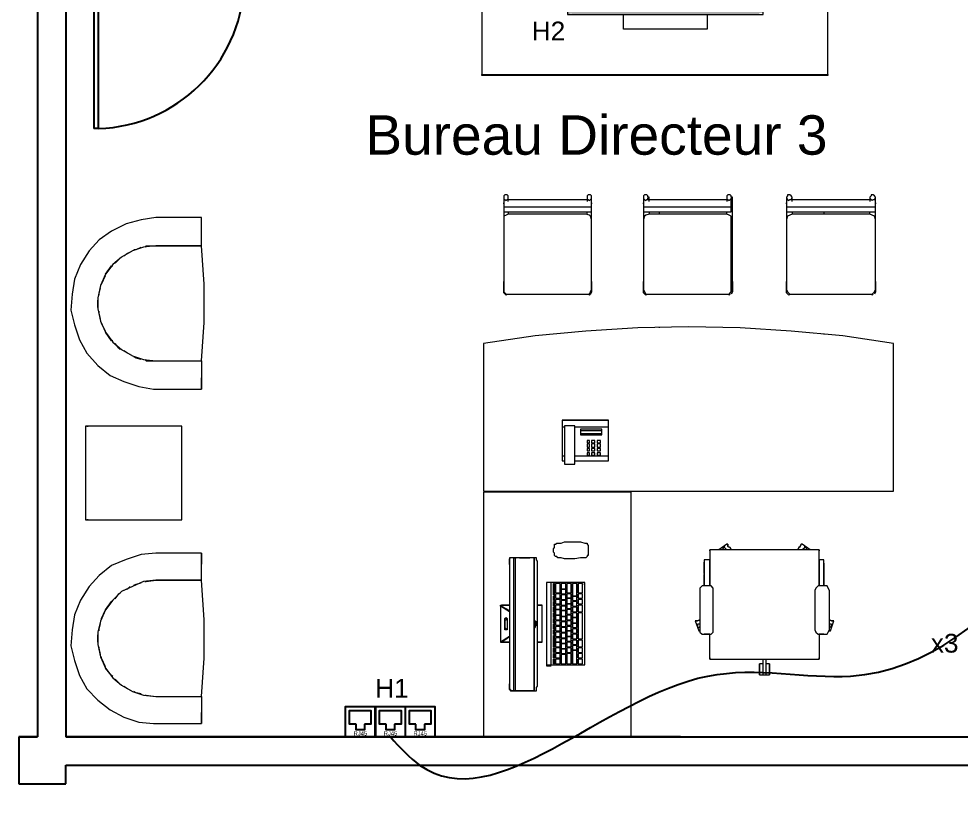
# Model space of a CAD drawing. Header units: metres. Extents: x 131 to 1703, y 190 to 2058.
# Drawn here: x 1474.81 to 1479.83, y 1983.07 to 1987.33 of the extents above; entities that cross this region are included whole.
import ezdxf

# ---------------------------------------------------------------- set-up
doc = ezdxf.new("R2010")
doc.units = ezdxf.units.M
for name, color, linetype in [('Cables RJ45', 7, 'Continuous'), ('Mobilier', 7, 'Continuous'), ('Murs', 7, 'Continuous'), ('Noms Locaux', 7, 'Continuous'), ('Portes', 7, 'Continuous'), ('Prise RJ45', 7, 'Continuous')]:
    doc.layers.add(name, color=color, linetype=linetype)
doc.styles.get("Standard").update_dxf_attribs({"font": 'arial.ttf'})

# ---------------------------------------------------------------- blocks, each defined once
blk = doc.blocks.new('Television 1')
at = {"layer": 'Mobilier', "lineweight": 9}
for points in [[(4.5444, 9.0129), (4.5427, 9.0129), (4.5427, 9.5995), (4.5444, 9.5995), (4.5444, 9.0129), (4.6944, 9.0129), (4.6944, 9.5995), (4.5444, 9.5995)], [(4.651, 9.4545), (4.646, 9.4545)], [(4.646, 9.4495), (4.646, 9.4512), (4.646, 9.4529), (4.646, 9.4545), (4.646, 9.4529), (4.646, 9.4512), (4.646, 9.4495), (4.646, 9.1279), (4.646, 9.1262), (4.646, 9.1245), (4.646, 9.1229), (4.651, 9.1229), (4.651, 9.1245), (4.651, 9.1262), (4.651, 9.1279), (4.651, 9.1262), (4.651, 9.1245)], [(4.646, 9.1295), (4.646, 9.4479)], [(4.646, 9.4479), (4.646, 9.4479)], [(4.651, 9.4495), (4.651, 9.4512), (4.651, 9.4529), (4.651, 9.4545), (4.651, 9.4529), (4.651, 9.4512), (4.651, 9.4495), (4.651, 9.1279)], [(4.6844, 9.4145), (4.6827, 9.4229), (4.6794, 9.4312), (4.6744, 9.4379), (4.6677, 9.4429), (4.6594, 9.4462), (4.651, 9.4479)], [(4.646, 9.1479), (4.646, 9.4295)], [(4.646, 9.2179), (4.621, 9.2179), (4.621, 9.3595), (4.646, 9.3595)], [(4.6844, 9.1629), (4.6827, 9.1529), (4.6794, 9.1462), (4.6744, 9.1395), (4.6677, 9.1329), (4.6594, 9.1295), (4.651, 9.1295)], [(4.646, 9.1295), (4.646, 9.1295)], [(4.646, 9.1279), (4.646, 9.1262), (4.646, 9.1245)]]:
    blk.add_lwpolyline(points, dxfattribs=at)
for points in [[(4.651, 9.4479), (4.651, 9.1295)], [(4.6844, 9.4145), (4.6844, 9.1629)]]:
    blk.add_lwpolyline(points, close=True, dxfattribs=at)
blk = doc.blocks.new('Table - 1')
at = {"layer": 'Mobilier', "lineweight": 9}
for points in [[(3.3694, 9.6795), (3.7311, 9.6795), (3.7311, 9.8979), (3.3694, 9.8979)], [(3.9511, 9.2912), (3.9627, 9.3662), (3.9694, 9.4429), (3.9744, 9.5179), (3.9761, 9.5945), (3.9744, 9.6695), (3.9694, 9.7462), (3.9627, 9.8212), (3.9511, 9.8979), (3.7327, 9.8979), (3.7327, 9.2912)], [(3.5094, 9.8662), (3.5094, 9.8595)], [(3.5461, 9.8645), (3.5444, 9.8629), (3.5427, 9.8629), (3.5411, 9.8629), (3.5394, 9.8629), (3.5377, 9.8629), (3.5361, 9.8629), (3.5327, 9.8629), (3.5311, 9.8629), (3.5294, 9.8629), (3.5277, 9.8629), (3.5277, 9.8645), (3.5277, 9.8662), (3.5294, 9.8662), (3.5311, 9.8662), (3.5327, 9.8662), (3.5361, 9.8662), (3.5377, 9.8662), (3.5394, 9.8662), (3.5411, 9.8662), (3.5427, 9.8662), (3.5444, 9.8662)], [(4.0244, 9.8612), (4.0244, 9.7462), (4.0244, 9.7412), (4.0277, 9.7395), (4.0311, 9.7379), (4.1344, 9.7379), (4.1394, 9.7395), (4.141, 9.7412), (4.1427, 9.7462), (4.1427, 9.8612), (4.141, 9.8645), (4.1394, 9.8679), (4.1344, 9.8679), (4.0311, 9.8679), (4.0277, 9.8679), (4.0244, 9.8645)], [(4.1527, 9.7462), (4.1527, 9.8612), (4.1527, 9.8645), (4.1527, 9.8679), (4.146, 9.8679), (4.146, 9.8645), (4.146, 9.8612), (4.146, 9.7462), (4.146, 9.7412), (4.146, 9.7395), (4.146, 9.7379), (4.1527, 9.7379), (4.1527, 9.7395), (4.1527, 9.7412)], [(4.1594, 9.8679), (4.1577, 9.8679)], [(4.171, 9.8645), (4.171, 9.8662), (4.1694, 9.8679), (4.1677, 9.8679), (4.166, 9.8679), (4.1644, 9.8679), (4.1644, 9.8662), (4.1627, 9.8645), (4.1644, 9.8629), (4.1644, 9.8612), (4.166, 9.8612), (4.1677, 9.8612), (4.1694, 9.8612), (4.171, 9.8629)], [(3.4377, 9.8495), (3.4377, 9.8229), (3.6344, 9.8229), (3.6344, 9.8495), (3.6344, 9.8512), (3.6327, 9.8512), (3.6311, 9.8512), (3.6294, 9.8512), (3.4444, 9.8512), (3.4427, 9.8512), (3.4411, 9.8512), (3.4394, 9.8512), (3.4377, 9.8512)], [(3.4377, 9.8195), (3.4394, 9.8195), (3.4411, 9.8195), (3.4427, 9.8195), (3.4444, 9.8179), (3.6294, 9.8179), (3.6311, 9.8195), (3.6327, 9.8195), (3.6344, 9.8195), (3.6344, 9.8229), (3.4377, 9.8229)], [(3.5327, 9.8212), (3.5344, 9.8212), (3.5361, 9.8212), (3.5377, 9.8212), (3.5394, 9.8212), (3.5411, 9.8212), (3.5394, 9.8212), (3.5394, 9.8195), (3.5377, 9.8195), (3.5377, 9.8212), (3.5361, 9.8212), (3.5344, 9.8195), (3.5327, 9.8212), (3.5311, 9.8212)], [(3.5344, 9.8195), (3.5361, 9.8212), (3.5377, 9.8212), (3.5377, 9.8195), (3.5394, 9.8195), (3.5394, 9.8212), (3.5411, 9.8212), (3.5394, 9.8212), (3.5377, 9.8212), (3.5361, 9.8212), (3.5344, 9.8212), (3.5327, 9.8212), (3.5311, 9.8212), (3.5327, 9.8212)], [(3.5344, 9.8212), (3.5327, 9.8212), (3.5344, 9.8212), (3.5361, 9.8212), (3.5377, 9.8212), (3.5394, 9.8212), (3.5377, 9.8212), (3.5361, 9.8212)], [(3.5361, 9.8212), (3.5361, 9.8229), (3.5377, 9.8229), (3.5394, 9.8229), (3.5377, 9.8229)], [(3.5394, 9.8229), (3.5377, 9.8229), (3.5361, 9.8229), (3.5361, 9.8212), (3.5377, 9.8229)], [(3.5977, 9.7479), (3.5977, 9.8012), (3.5977, 9.8029), (3.5977, 9.8045), (3.4761, 9.8045), (3.4761, 9.8029), (3.4761, 9.8012), (3.4761, 9.7479)], [(3.4777, 9.7929), (3.4844, 9.7929), (3.4844, 9.7945), (3.4777, 9.7945)], [(3.4777, 9.7845), (3.4844, 9.7845), (3.4844, 9.7912), (3.4777, 9.7912)], [(3.4861, 9.7929), (3.4927, 9.7929), (3.4927, 9.7945), (3.4861, 9.7945)], [(3.4861, 9.7845), (3.4927, 9.7845), (3.4927, 9.7912), (3.4861, 9.7912)], [(3.4944, 9.7929), (3.5011, 9.7929), (3.5011, 9.7945), (3.4944, 9.7945)], [(3.4944, 9.7845), (3.5011, 9.7845), (3.5011, 9.7912), (3.4944, 9.7912)], [(3.5027, 9.7929), (3.5044, 9.7929), (3.5094, 9.7929), (3.5111, 9.7929), (3.5111, 9.7945), (3.5094, 9.7945), (3.5044, 9.7945), (3.5027, 9.7945)], [(3.5027, 9.7845), (3.5077, 9.7845), (3.5094, 9.7845), (3.5094, 9.7912), (3.5077, 9.7912), (3.5027, 9.7912)], [(3.5094, 9.7845), (3.5111, 9.7845), (3.5161, 9.7845), (3.5161, 9.7912), (3.5111, 9.7912), (3.5094, 9.7912)], [(3.5111, 9.7929), (3.5127, 9.7929), (3.5177, 9.7929), (3.5194, 9.7929), (3.5194, 9.7945), (3.5177, 9.7945), (3.5127, 9.7945), (3.5111, 9.7945)], [(3.5177, 9.7845), (3.5244, 9.7845), (3.5244, 9.7912), (3.5177, 9.7912)], [(3.5211, 9.7929), (3.5277, 9.7929), (3.5277, 9.7945), (3.5211, 9.7945)], [(3.5261, 9.7845), (3.5327, 9.7845), (3.5327, 9.7912), (3.5261, 9.7912)], [(3.5294, 9.7929), (3.5361, 9.7929), (3.5361, 9.7945), (3.5294, 9.7945)], [(3.5344, 9.7845), (3.5411, 9.7845), (3.5411, 9.7912), (3.5344, 9.7912)], [(3.5377, 9.7929), (3.5444, 9.7929), (3.5444, 9.7945), (3.5377, 9.7945)], [(3.5427, 9.7845), (3.5494, 9.7845), (3.5494, 9.7912), (3.5427, 9.7912)], [(3.5461, 9.7929), (3.5527, 9.7929), (3.5527, 9.7945), (3.5461, 9.7945)], [(3.5494, 9.7845), (3.5511, 9.7845), (3.5561, 9.7845), (3.5577, 9.7845), (3.5577, 9.7912), (3.5561, 9.7912), (3.5511, 9.7912), (3.5494, 9.7912)], [(3.5544, 9.7929), (3.5611, 9.7929), (3.5611, 9.7945), (3.5544, 9.7945)], [(3.5577, 9.7845), (3.5644, 9.7845), (3.5644, 9.7912), (3.5577, 9.7912)], [(3.5627, 9.7929), (3.5694, 9.7929), (3.5694, 9.7945), (3.5627, 9.7945)], [(3.5661, 9.7845), (3.5727, 9.7845), (3.5727, 9.7912), (3.5661, 9.7912)], [(3.5711, 9.7929), (3.5777, 9.7929), (3.5777, 9.7945), (3.5711, 9.7945)], [(3.5744, 9.7845), (3.5811, 9.7845), (3.5811, 9.7912), (3.5744, 9.7912)], [(3.5794, 9.7929), (3.5811, 9.7929), (3.5861, 9.7929), (3.5877, 9.7929), (3.5877, 9.7945), (3.5861, 9.7945), (3.5811, 9.7945), (3.5794, 9.7945)], [(3.5827, 9.7845), (3.5944, 9.7845), (3.5961, 9.7845), (3.5961, 9.7912), (3.5944, 9.7912), (3.5827, 9.7912)], [(3.5877, 9.7929), (3.5894, 9.7929), (3.5944, 9.7929), (3.5961, 9.7929), (3.5961, 9.7945), (3.5944, 9.7945), (3.5894, 9.7945), (3.5877, 9.7945)], [(3.6394, 9.7929), (3.6411, 9.7929), (3.6427, 9.7945), (3.6444, 9.7945), (3.6461, 9.7945), (3.6477, 9.7945), (3.6494, 9.7929), (3.6511, 9.7929), (3.6527, 9.7929), (3.6544, 9.7929), (3.6544, 9.7912), (3.6561, 9.7895), (3.6561, 9.7879), (3.6561, 9.7829), (3.6577, 9.7779), (3.6577, 9.7712), (3.6577, 9.7629), (3.6577, 9.7545), (3.6561, 9.7479), (3.6561, 9.7462), (3.6561, 9.7445), (3.6544, 9.7445), (3.6527, 9.7429), (3.6494, 9.7429), (3.6461, 9.7429), (3.6411, 9.7429), (3.6377, 9.7429), (3.6377, 9.7445), (3.6361, 9.7445), (3.6344, 9.7462), (3.6344, 9.7479), (3.6344, 9.7545), (3.6327, 9.7629), (3.6327, 9.7712), (3.6327, 9.7779), (3.6344, 9.7829), (3.6344, 9.7879), (3.6361, 9.7895), (3.6361, 9.7912), (3.6377, 9.7929)], [(3.4911, 9.7762), (3.4911, 9.7829), (3.4777, 9.7829), (3.4777, 9.7762)], [(3.4927, 9.7679), (3.4927, 9.7745), (3.4777, 9.7745), (3.4777, 9.7679)], [(3.4994, 9.7762), (3.4994, 9.7829), (3.4927, 9.7829), (3.4927, 9.7762)], [(3.5011, 9.7679), (3.5011, 9.7745), (3.4944, 9.7745), (3.4944, 9.7679)], [(3.5077, 9.7762), (3.5077, 9.7829), (3.5061, 9.7829), (3.5011, 9.7829), (3.4994, 9.7829), (3.4994, 9.7762), (3.5011, 9.7762), (3.5061, 9.7762)], [(3.5094, 9.7679), (3.5094, 9.7745), (3.5027, 9.7745), (3.5027, 9.7679)], [(3.5144, 9.7762), (3.5144, 9.7829), (3.5094, 9.7829), (3.5077, 9.7829), (3.5077, 9.7762)], [(3.5177, 9.7679), (3.5177, 9.7745), (3.5111, 9.7745), (3.5111, 9.7679)], [(3.5227, 9.7762), (3.5227, 9.7829), (3.5161, 9.7829), (3.5161, 9.7762)], [(3.5261, 9.7679), (3.5261, 9.7745), (3.5244, 9.7745), (3.5194, 9.7745), (3.5177, 9.7745), (3.5177, 9.7679), (3.5194, 9.7679), (3.5244, 9.7679)], [(3.5311, 9.7762), (3.5311, 9.7829), (3.5244, 9.7829), (3.5244, 9.7762)], [(3.5327, 9.7679), (3.5327, 9.7745), (3.5277, 9.7745), (3.5261, 9.7745), (3.5261, 9.7679)], [(3.5394, 9.7762), (3.5394, 9.7829), (3.5327, 9.7829), (3.5327, 9.7762)], [(3.5411, 9.7679), (3.5411, 9.7745), (3.5344, 9.7745), (3.5344, 9.7679)], [(3.5477, 9.7762), (3.5477, 9.7829), (3.5411, 9.7829), (3.5411, 9.7762)], [(3.5494, 9.7679), (3.5494, 9.7745), (3.5427, 9.7745), (3.5427, 9.7679)], [(3.5561, 9.7762), (3.5561, 9.7829), (3.5544, 9.7829), (3.5494, 9.7829), (3.5477, 9.7829), (3.5477, 9.7762), (3.5494, 9.7762), (3.5544, 9.7762)], [(3.5577, 9.7679), (3.5577, 9.7745), (3.5511, 9.7745), (3.5511, 9.7679)], [(3.5627, 9.7762), (3.5627, 9.7829), (3.5561, 9.7829), (3.5561, 9.7762)], [(3.5661, 9.7679), (3.5661, 9.7745), (3.5594, 9.7745), (3.5594, 9.7679)], [(3.5711, 9.7762), (3.5711, 9.7829), (3.5644, 9.7829), (3.5644, 9.7762)], [(3.5744, 9.7679), (3.5744, 9.7745), (3.5727, 9.7745), (3.5677, 9.7745), (3.5661, 9.7745), (3.5661, 9.7679), (3.5677, 9.7679), (3.5727, 9.7679)], [(3.5794, 9.7762), (3.5794, 9.7829), (3.5727, 9.7829), (3.5727, 9.7762)], [(3.5811, 9.7679), (3.5811, 9.7745), (3.5744, 9.7745), (3.5744, 9.7679)], [(3.5877, 9.7762), (3.5877, 9.7829), (3.5811, 9.7829), (3.5811, 9.7762)], [(3.5961, 9.7762), (3.5961, 9.7829), (3.5944, 9.7829), (3.5894, 9.7829), (3.5877, 9.7829), (3.5877, 9.7762), (3.5894, 9.7762), (3.5944, 9.7762)], [(3.7777, 9.7629), (3.7777, 9.7129), (3.8377, 9.7129), (3.8377, 9.7812), (3.7777, 9.7812), (3.7777, 9.7779), (3.7727, 9.7779), (3.7727, 9.7629)], [(3.4777, 9.7512), (3.4844, 9.7512), (3.4844, 9.7579), (3.4777, 9.7579)], [(3.4861, 9.7512), (3.4927, 9.7512), (3.4927, 9.7579), (3.4861, 9.7579)], [(3.4944, 9.7512), (3.5011, 9.7512), (3.5011, 9.7579), (3.4944, 9.7579)], [(3.5044, 9.7595), (3.5044, 9.7662), (3.4994, 9.7662), (3.4977, 9.7662), (3.4977, 9.7595)], [(3.5027, 9.7512), (3.5127, 9.7512), (3.5127, 9.7579), (3.5027, 9.7579)], [(3.5127, 9.7595), (3.5127, 9.7662), (3.5061, 9.7662), (3.5061, 9.7595)], [(3.5211, 9.7595), (3.5211, 9.7662), (3.5144, 9.7662), (3.5144, 9.7595)], [(3.5144, 9.7512), (3.5527, 9.7512), (3.5527, 9.7579), (3.5144, 9.7579)], [(3.5294, 9.7595), (3.5294, 9.7662), (3.5227, 9.7662), (3.5227, 9.7595)], [(3.5377, 9.7595), (3.5377, 9.7662), (3.5311, 9.7662), (3.5311, 9.7595)], [(3.5461, 9.7595), (3.5461, 9.7662), (3.5444, 9.7662), (3.5394, 9.7662), (3.5377, 9.7662), (3.5377, 9.7595), (3.5394, 9.7595), (3.5444, 9.7595)], [(3.5527, 9.7595), (3.5527, 9.7662), (3.5461, 9.7662), (3.5461, 9.7595)], [(3.5611, 9.7595), (3.5611, 9.7662), (3.5544, 9.7662), (3.5544, 9.7595)], [(3.5544, 9.7512), (3.5644, 9.7512), (3.5644, 9.7579), (3.5544, 9.7579)], [(3.5694, 9.7595), (3.5694, 9.7662), (3.5627, 9.7662), (3.5627, 9.7595)], [(3.5661, 9.7512), (3.5727, 9.7512), (3.5727, 9.7579), (3.5661, 9.7579)], [(3.5777, 9.7595), (3.5777, 9.7662), (3.5711, 9.7662), (3.5711, 9.7595)], [(3.5744, 9.7512), (3.5811, 9.7512), (3.5811, 9.7579), (3.5744, 9.7579)], [(3.5827, 9.7512), (3.5944, 9.7512), (3.5961, 9.7512), (3.5961, 9.7579), (3.5944, 9.7579), (3.5827, 9.7579)], [(3.7894, 9.7412), (3.7894, 9.7445), (3.7861, 9.7445), (3.7861, 9.7412)], [(3.7961, 9.7412), (3.7961, 9.7445), (3.7927, 9.7445), (3.7927, 9.7412)], [(3.8027, 9.7412), (3.8027, 9.7445), (3.7977, 9.7445), (3.7977, 9.7412)], [(3.8077, 9.7412), (3.8077, 9.7445), (3.8044, 9.7445), (3.8044, 9.7412)], [(3.8161, 9.7545), (3.8161, 9.7229), (3.8244, 9.7229), (3.8244, 9.7545)], [(4.171, 9.7412), (4.171, 9.7429), (4.1694, 9.7445), (4.1677, 9.7445), (4.166, 9.7445), (4.1644, 9.7445), (4.1644, 9.7429), (4.1627, 9.7412), (4.1644, 9.7395), (4.1644, 9.7379), (4.166, 9.7379), (4.1677, 9.7379), (4.1694, 9.7379), (4.171, 9.7395)], [(3.7894, 9.7329), (3.7894, 9.7379), (3.7861, 9.7379), (3.7861, 9.7329)], [(3.7894, 9.7245), (3.7894, 9.7295), (3.7861, 9.7295), (3.7861, 9.7245)], [(3.7961, 9.7329), (3.7961, 9.7379), (3.7927, 9.7379), (3.7927, 9.7329)], [(3.7961, 9.7245), (3.7961, 9.7295), (3.7927, 9.7295), (3.7927, 9.7245)], [(3.8027, 9.7329), (3.8027, 9.7379), (3.7977, 9.7379), (3.7977, 9.7329)], [(3.8027, 9.7245), (3.8027, 9.7295), (3.7977, 9.7295), (3.7977, 9.7245)], [(3.8077, 9.7329), (3.8077, 9.7379), (3.8044, 9.7379), (3.8044, 9.7329)], [(3.8077, 9.7245), (3.8077, 9.7295), (3.8044, 9.7295), (3.8044, 9.7245)], [(4.0244, 9.6529), (4.0244, 9.5379), (4.0244, 9.5345), (4.0277, 9.5312), (4.0311, 9.5312), (4.1344, 9.5312), (4.1394, 9.5312), (4.141, 9.5345), (4.1427, 9.5379), (4.1427, 9.6529), (4.141, 9.6579), (4.1394, 9.6595), (4.1344, 9.6612), (4.0311, 9.6612), (4.0277, 9.6595), (4.0244, 9.6579)], [(4.1527, 9.5379), (4.1527, 9.6529), (4.1527, 9.6579), (4.1527, 9.6595), (4.1527, 9.6612), (4.146, 9.6612), (4.146, 9.6595), (4.146, 9.6579), (4.146, 9.6529), (4.146, 9.5379), (4.146, 9.5345), (4.146, 9.5312), (4.1527, 9.5312), (4.1527, 9.5345)], [(4.1594, 9.6612), (4.1577, 9.6612)], [(4.171, 9.6579), (4.171, 9.6595), (4.1694, 9.6612), (4.1677, 9.6612), (4.166, 9.6612), (4.1644, 9.6612), (4.1644, 9.6595), (4.1627, 9.6579), (4.1644, 9.6562), (4.1644, 9.6545), (4.166, 9.6545), (4.1677, 9.6529), (4.1677, 9.6545), (4.1694, 9.6545), (4.171, 9.6562)], [(3.5927, 9.5712), (3.5927, 9.5745), (3.5894, 9.5779), (3.5861, 9.5779), (3.5277, 9.5779), (3.5244, 9.5779), (3.5211, 9.5745), (3.5211, 9.5712), (3.5211, 9.5645), (3.5211, 9.5612), (3.5244, 9.5579), (3.5277, 9.5579), (3.5861, 9.5579), (3.5894, 9.5579), (3.5927, 9.5612), (3.5927, 9.5645)], [(3.6277, 9.5712), (3.6244, 9.5712), (3.6211, 9.5712), (3.6161, 9.5712), (3.6111, 9.5712), (3.6161, 9.5712), (3.6211, 9.5712), (3.6227, 9.5712)], [(4.171, 9.5345), (4.171, 9.5362), (4.1694, 9.5379), (4.1677, 9.5379), (4.166, 9.5379), (4.1644, 9.5379), (4.1644, 9.5362), (4.1627, 9.5345), (4.1644, 9.5329), (4.1644, 9.5312), (4.166, 9.5312), (4.1677, 9.5295), (4.1677, 9.5312), (4.1694, 9.5312), (4.171, 9.5329)], [(3.4777, 9.4895), (3.4761, 9.4895), (3.4744, 9.4895), (3.4711, 9.4895), (3.4677, 9.4895), (3.4644, 9.4895), (3.4611, 9.4895), (3.4644, 9.4895), (3.4677, 9.4895), (3.4711, 9.4895), (3.4744, 9.4895), (3.4761, 9.4895)], [(3.4777, 9.4745), (3.4761, 9.4745), (3.4744, 9.4745), (3.4711, 9.4745), (3.4677, 9.4745), (3.4644, 9.4745), (3.4611, 9.4745), (3.4644, 9.4745), (3.4677, 9.4745), (3.4711, 9.4745), (3.4744, 9.4745), (3.4761, 9.4745)], [(4.0244, 9.4412), (4.0244, 9.3262), (4.0244, 9.3229), (4.0277, 9.3195), (4.0311, 9.3179), (4.1344, 9.3179), (4.1394, 9.3195), (4.141, 9.3229), (4.1427, 9.3262), (4.1427, 9.4412), (4.141, 9.4445), (4.1394, 9.4479), (4.1344, 9.4495), (4.0311, 9.4495), (4.0277, 9.4479), (4.0244, 9.4445)], [(4.1527, 9.3262), (4.1527, 9.4412), (4.1527, 9.4445), (4.1527, 9.4479), (4.1527, 9.4495), (4.146, 9.4495), (4.146, 9.4479), (4.146, 9.4445), (4.146, 9.4412), (4.146, 9.3262), (4.146, 9.3229), (4.146, 9.3195), (4.146, 9.3179), (4.1527, 9.3179), (4.1527, 9.3195), (4.1527, 9.3229)], [(4.1594, 9.4495), (4.1577, 9.4495)], [(4.171, 9.4462), (4.171, 9.4479), (4.1694, 9.4479), (4.1677, 9.4495), (4.166, 9.4495), (4.1644, 9.4479), (4.1627, 9.4462), (4.1644, 9.4445), (4.1644, 9.4429), (4.166, 9.4412), (4.1677, 9.4412), (4.1694, 9.4429), (4.171, 9.4445)], [(3.5927, 9.3995), (3.5927, 9.4029), (3.5894, 9.4062), (3.5861, 9.4079), (3.5277, 9.4079), (3.5244, 9.4062), (3.5211, 9.4029), (3.5211, 9.3995), (3.5211, 9.3945), (3.5211, 9.3895), (3.5244, 9.3879), (3.5277, 9.3862), (3.5861, 9.3862), (3.5894, 9.3879), (3.5927, 9.3895), (3.5927, 9.3945)], [(4.171, 9.3229), (4.171, 9.3245), (4.1694, 9.3245), (4.1677, 9.3262), (4.166, 9.3262), (4.1644, 9.3245), (4.1627, 9.3229), (4.1644, 9.3212), (4.1644, 9.3195), (4.166, 9.3179), (4.1677, 9.3179), (4.1694, 9.3195), (4.171, 9.3212)]]:
    blk.add_lwpolyline(points, close=True, dxfattribs=at)
for points in [[(3.5627, 9.8712), (3.5627, 9.8729), (3.5094, 9.8729), (3.5094, 9.8712), (3.5177, 9.8595), (3.5094, 9.8729), (3.5094, 9.8712), (3.5094, 9.8695), (3.5094, 9.8679), (3.5094, 9.8662), (3.5094, 9.8679), (3.5094, 9.8695), (3.5094, 9.8712)], [(3.5544, 9.8595), (3.5627, 9.8729), (3.5644, 9.8729), (3.5644, 9.8712), (3.5644, 9.8695), (3.5644, 9.8679), (3.5644, 9.8662), (3.5644, 9.8595), (3.5644, 9.8662), (3.5644, 9.8679), (3.5644, 9.8695), (3.5644, 9.8712), (3.5627, 9.8712), (3.5561, 9.8595)], [(3.4377, 9.8279), (3.4377, 9.8579), (3.4394, 9.8579), (3.4394, 9.8595), (3.4411, 9.8595), (3.4427, 9.8595), (3.4444, 9.8595), (3.4427, 9.8595), (3.4411, 9.8595), (3.4394, 9.8595), (3.4394, 9.8579), (3.4377, 9.8579), (3.4377, 9.8512), (3.4377, 9.8529), (3.4394, 9.8529), (3.4411, 9.8529), (3.4427, 9.8529), (3.4444, 9.8529), (3.6294, 9.8529), (3.6311, 9.8529), (3.6327, 9.8529), (3.6344, 9.8529), (3.6344, 9.8512), (3.6344, 9.8495)], [(3.6344, 9.8279), (3.6344, 9.8579), (3.6327, 9.8595), (3.6311, 9.8595), (3.6294, 9.8595), (3.4444, 9.8595), (3.4427, 9.8595), (3.4411, 9.8595), (3.4394, 9.8595), (3.4377, 9.8579)], [(3.4394, 9.8595), (3.4461, 9.8595), (3.4477, 9.8595)], [(3.6344, 9.8229), (3.6344, 9.8245), (3.6344, 9.8512), (3.6344, 9.8579), (3.6327, 9.8595), (3.6311, 9.8595), (3.6294, 9.8595), (3.4444, 9.8595)], [(3.6261, 9.8595), (3.4461, 9.8595)], [(3.5461, 9.8645), (3.5444, 9.8645), (3.5427, 9.8645), (3.5411, 9.8662), (3.5394, 9.8662), (3.5377, 9.8662), (3.5361, 9.8662), (3.5327, 9.8662), (3.5311, 9.8662), (3.5294, 9.8645), (3.5277, 9.8645)], [(3.6244, 9.8595), (3.6261, 9.8595), (3.6327, 9.8595)], [(3.6344, 9.8579), (3.6344, 9.8595), (3.6327, 9.8595), (3.6311, 9.8595), (3.6294, 9.8595)], [(4.0244, 9.8629), (4.0227, 9.8645), (4.0261, 9.8679), (4.0277, 9.8679), (4.0294, 9.8679), (4.0344, 9.8679), (4.0411, 9.8679), (4.0427, 9.8679), (4.0361, 9.8679), (4.0294, 9.8679), (4.0277, 9.8679)], [(4.1677, 9.8679), (4.1577, 9.8679), (4.156, 9.8679), (4.1494, 9.8679), (4.1427, 9.8679), (4.0427, 9.8679)], [(4.0427, 9.8679), (4.0427, 9.8679)], [(4.146, 9.8612), (4.1444, 9.8612), (4.1427, 9.8612)], [(4.1644, 9.8679), (4.1527, 9.8679)], [(4.161, 9.8612), (4.1677, 9.8612)], [(4.1644, 9.8679), (4.1644, 9.8679)], [(4.1644, 9.8629), (4.1644, 9.8612), (4.1644, 9.7462), (4.1644, 9.7429)], [(3.4377, 9.8512), (3.4377, 9.8529), (3.4394, 9.8529), (3.4411, 9.8529), (3.4427, 9.8529), (3.4444, 9.8529), (3.6294, 9.8529), (3.6311, 9.8529), (3.6327, 9.8529), (3.6344, 9.8529), (3.6344, 9.8512)], [(3.4377, 9.8229), (3.4377, 9.8245), (3.4377, 9.8512), (3.4377, 9.8495)], [(3.6344, 9.8445), (3.6344, 9.8312), (3.6344, 9.8295)], [(3.5094, 9.8112), (3.5094, 9.8179), (3.5094, 9.8112), (3.5644, 9.8112), (3.5644, 9.8179), (3.5644, 9.8112)], [(3.5311, 9.8229), (3.5311, 9.8212)], [(3.5361, 9.8212), (3.5361, 9.8212)], [(3.5361, 9.8212), (3.5361, 9.8212)], [(3.5411, 9.8212), (3.5411, 9.8229)], [(3.4761, 9.7979), (3.5977, 9.7979), (3.5977, 9.7995), (3.5977, 9.8012), (3.5977, 9.8029), (3.5977, 9.8045), (3.4744, 9.8045), (3.4744, 9.8029), (3.4744, 9.8012), (3.4744, 9.7995), (3.4744, 9.7979)], [(3.5094, 9.8112), (3.5094, 9.8112)], [(3.5644, 9.8112), (3.5644, 9.8112)], [(3.4777, 9.7945), (3.4844, 9.7945)], [(3.4777, 9.7929), (3.4777, 9.7929)], [(3.4777, 9.7912), (3.4844, 9.7912)], [(3.4844, 9.7945), (3.4844, 9.7945)], [(3.4844, 9.7929), (3.4844, 9.7929)], [(3.4844, 9.7912), (3.4844, 9.7912)], [(3.4861, 9.7945), (3.4927, 9.7945)], [(3.4861, 9.7929), (3.4861, 9.7929)], [(3.4861, 9.7912), (3.4927, 9.7912)], [(3.4927, 9.7945), (3.4927, 9.7945)], [(3.4927, 9.7929), (3.4927, 9.7929)], [(3.4927, 9.7912), (3.4927, 9.7912)], [(3.4944, 9.7945), (3.5011, 9.7945)], [(3.4944, 9.7929), (3.4944, 9.7929)], [(3.4944, 9.7912), (3.5011, 9.7912)], [(3.5011, 9.7945), (3.5011, 9.7945)], [(3.5011, 9.7929), (3.5011, 9.7929)], [(3.5011, 9.7912), (3.5011, 9.7912)], [(3.5027, 9.7945), (3.5044, 9.7945), (3.5094, 9.7945), (3.5111, 9.7945), (3.5127, 9.7945), (3.5177, 9.7945), (3.5194, 9.7945)], [(3.5044, 9.7929), (3.5027, 9.7929)], [(3.5027, 9.7912), (3.5077, 9.7912), (3.5094, 9.7912), (3.5111, 9.7912), (3.5161, 9.7912)], [(3.5077, 9.7912), (3.5077, 9.7912)], [(3.5094, 9.7945), (3.5094, 9.7945)], [(3.5127, 9.7929), (3.5111, 9.7929), (3.5094, 9.7929)], [(3.5111, 9.7945), (3.5111, 9.7945)], [(3.5161, 9.7912), (3.5161, 9.7912)], [(3.5177, 9.7945), (3.5177, 9.7945)], [(3.5194, 9.7929), (3.5177, 9.7929)], [(3.5177, 9.7912), (3.5244, 9.7912)], [(3.5194, 9.7945), (3.5194, 9.7945)], [(3.5211, 9.7945), (3.5277, 9.7945)], [(3.5211, 9.7929), (3.5211, 9.7929)], [(3.5244, 9.7912), (3.5244, 9.7912)], [(3.5261, 9.7912), (3.5327, 9.7912)], [(3.5277, 9.7945), (3.5277, 9.7945)], [(3.5277, 9.7929), (3.5277, 9.7929)], [(3.5294, 9.7945), (3.5361, 9.7945)], [(3.5294, 9.7929), (3.5294, 9.7929)], [(3.5327, 9.7912), (3.5327, 9.7912)], [(3.5344, 9.7912), (3.5411, 9.7912)], [(3.5361, 9.7945), (3.5361, 9.7945)], [(3.5361, 9.7929), (3.5361, 9.7929)], [(3.5377, 9.7945), (3.5444, 9.7945)], [(3.5377, 9.7929), (3.5377, 9.7929)], [(3.5411, 9.7912), (3.5411, 9.7912)], [(3.5427, 9.7912), (3.5494, 9.7912), (3.5511, 9.7912), (3.5561, 9.7912), (3.5577, 9.7912), (3.5644, 9.7912)], [(3.5444, 9.7945), (3.5444, 9.7945)], [(3.5444, 9.7929), (3.5444, 9.7929)], [(3.5461, 9.7945), (3.5527, 9.7945)], [(3.5461, 9.7929), (3.5461, 9.7929)], [(3.5494, 9.7912), (3.5494, 9.7912)], [(3.5527, 9.7945), (3.5527, 9.7945)], [(3.5527, 9.7929), (3.5527, 9.7929)], [(3.5544, 9.7945), (3.5611, 9.7945)], [(3.5544, 9.7929), (3.5544, 9.7929)], [(3.5561, 9.7912), (3.5561, 9.7912)], [(3.5611, 9.7945), (3.5611, 9.7945)], [(3.5611, 9.7929), (3.5611, 9.7929)], [(3.5627, 9.7945), (3.5694, 9.7945)], [(3.5627, 9.7929), (3.5627, 9.7929)], [(3.5644, 9.7912), (3.5644, 9.7912)], [(3.5661, 9.7912), (3.5727, 9.7912)], [(3.5694, 9.7945), (3.5694, 9.7945)], [(3.5694, 9.7929), (3.5694, 9.7929)], [(3.5711, 9.7945), (3.5777, 9.7945)], [(3.5711, 9.7929), (3.5711, 9.7929)], [(3.5727, 9.7912), (3.5727, 9.7912)], [(3.5744, 9.7912), (3.5811, 9.7912)], [(3.5777, 9.7945), (3.5777, 9.7945)], [(3.5777, 9.7929), (3.5777, 9.7929)], [(3.5794, 9.7945), (3.5811, 9.7945), (3.5861, 9.7945), (3.5877, 9.7945), (3.5894, 9.7945), (3.5944, 9.7945), (3.5961, 9.7945)], [(3.5811, 9.7929), (3.5794, 9.7929)], [(3.5811, 9.7912), (3.5811, 9.7912)], [(3.5827, 9.7912), (3.5944, 9.7912), (3.5961, 9.7912)], [(3.5861, 9.7945), (3.5861, 9.7945)], [(3.5894, 9.7929), (3.5877, 9.7929), (3.5861, 9.7929)], [(3.5877, 9.7945), (3.5877, 9.7945)], [(3.5944, 9.7945), (3.5944, 9.7945)], [(3.5961, 9.7929), (3.5944, 9.7929)], [(3.5961, 9.7945), (3.5961, 9.7945)], [(3.5977, 9.7979), (3.5977, 9.7979)], [(3.4777, 9.7829), (3.4911, 9.7829)], [(3.4777, 9.7762), (3.4777, 9.7762)], [(3.4777, 9.7745), (3.4927, 9.7745)], [(3.4844, 9.7845), (3.4844, 9.7845)], [(3.4927, 9.7845), (3.4927, 9.7845)], [(3.4927, 9.7829), (3.4994, 9.7829)], [(3.4927, 9.7829), (3.4927, 9.7829)], [(3.4927, 9.7762), (3.4927, 9.7762)], [(3.4944, 9.7745), (3.5011, 9.7745)], [(3.4944, 9.7745), (3.4944, 9.7745)], [(3.5011, 9.7762), (3.4994, 9.7762)], [(3.5011, 9.7845), (3.5011, 9.7845)], [(3.5011, 9.7829), (3.5061, 9.7829), (3.5077, 9.7829), (3.5094, 9.7829), (3.5144, 9.7829)], [(3.5011, 9.7829), (3.5011, 9.7829)], [(3.5027, 9.7745), (3.5094, 9.7745)], [(3.5027, 9.7745), (3.5027, 9.7745)], [(3.5077, 9.7762), (3.5077, 9.7762)], [(3.5094, 9.7845), (3.5094, 9.7845)], [(3.5094, 9.7829), (3.5094, 9.7829)], [(3.5111, 9.7745), (3.5177, 9.7745)], [(3.5111, 9.7745), (3.5111, 9.7745)], [(3.5161, 9.7845), (3.5161, 9.7845)], [(3.5161, 9.7829), (3.5227, 9.7829)], [(3.5161, 9.7829), (3.5161, 9.7829)], [(3.5161, 9.7762), (3.5161, 9.7762)], [(3.5194, 9.7745), (3.5244, 9.7745), (3.5261, 9.7745), (3.5277, 9.7745), (3.5327, 9.7745)], [(3.5194, 9.7745), (3.5194, 9.7745)], [(3.5244, 9.7845), (3.5244, 9.7845)], [(3.5244, 9.7829), (3.5311, 9.7829)], [(3.5244, 9.7829), (3.5244, 9.7829)], [(3.5244, 9.7762), (3.5244, 9.7762)], [(3.5277, 9.7745), (3.5277, 9.7745)], [(3.5327, 9.7845), (3.5327, 9.7845)], [(3.5327, 9.7829), (3.5394, 9.7829)], [(3.5327, 9.7829), (3.5327, 9.7829)], [(3.5327, 9.7762), (3.5327, 9.7762)], [(3.5344, 9.7745), (3.5411, 9.7745)], [(3.5344, 9.7745), (3.5344, 9.7745)], [(3.5411, 9.7845), (3.5411, 9.7845)], [(3.5411, 9.7829), (3.5477, 9.7829), (3.5494, 9.7829), (3.5544, 9.7829), (3.5561, 9.7829), (3.5627, 9.7829)], [(3.5411, 9.7829), (3.5411, 9.7829)], [(3.5411, 9.7762), (3.5411, 9.7762)], [(3.5427, 9.7745), (3.5494, 9.7745)], [(3.5427, 9.7745), (3.5427, 9.7745)], [(3.5494, 9.7762), (3.5477, 9.7762)], [(3.5494, 9.7845), (3.5494, 9.7845)], [(3.5494, 9.7829), (3.5494, 9.7829)], [(3.5511, 9.7745), (3.5577, 9.7745)], [(3.5511, 9.7745), (3.5511, 9.7745)], [(3.5577, 9.7845), (3.5561, 9.7845)], [(3.5561, 9.7829), (3.5561, 9.7829)], [(3.5561, 9.7762), (3.5561, 9.7762)], [(3.5594, 9.7745), (3.5661, 9.7745), (3.5677, 9.7745), (3.5727, 9.7745), (3.5744, 9.7745), (3.5811, 9.7745)], [(3.5594, 9.7745), (3.5594, 9.7745)], [(3.5644, 9.7845), (3.5644, 9.7845)], [(3.5644, 9.7829), (3.5711, 9.7829)], [(3.5644, 9.7829), (3.5644, 9.7829)], [(3.5644, 9.7762), (3.5644, 9.7762)], [(3.5677, 9.7745), (3.5677, 9.7745)], [(3.5727, 9.7845), (3.5727, 9.7845)], [(3.5727, 9.7829), (3.5794, 9.7829)], [(3.5727, 9.7829), (3.5727, 9.7829)], [(3.5727, 9.7762), (3.5727, 9.7762)], [(3.5744, 9.7745), (3.5744, 9.7745)], [(3.5811, 9.7845), (3.5811, 9.7845)], [(3.5811, 9.7829), (3.5877, 9.7829)], [(3.5811, 9.7829), (3.5811, 9.7829)], [(3.5811, 9.7762), (3.5811, 9.7762)], [(3.5827, 9.7845), (3.5827, 9.7845)], [(3.5961, 9.7679), (3.5961, 9.7745), (3.5944, 9.7745), (3.5827, 9.7745), (3.5827, 9.7679), (3.5944, 9.7679), (3.5961, 9.7679), (3.5944, 9.7679)], [(3.5827, 9.7745), (3.5944, 9.7745), (3.5961, 9.7745)], [(3.5827, 9.7745), (3.5827, 9.7745)], [(3.5894, 9.7762), (3.5877, 9.7762)], [(3.5894, 9.7829), (3.5944, 9.7829), (3.5961, 9.7829)], [(3.5894, 9.7829), (3.5894, 9.7829)], [(3.5961, 9.7845), (3.5944, 9.7845)], [(3.7777, 9.7629), (3.8294, 9.7629), (3.8294, 9.7779), (3.7777, 9.7779)], [(3.7844, 9.7779), (3.7844, 9.7812)], [(3.8277, 9.7779), (3.8277, 9.7812)], [(3.8377, 9.7812), (3.8377, 9.7129)], [(3.4777, 9.7679), (3.4777, 9.7679)], [(3.4977, 9.7595), (3.4977, 9.7662), (3.4961, 9.7662), (3.4777, 9.7662), (3.4777, 9.7595), (3.4961, 9.7595), (3.4977, 9.7595), (3.4961, 9.7595)], [(3.4777, 9.7662), (3.4961, 9.7662), (3.4977, 9.7662), (3.4994, 9.7662), (3.5044, 9.7662)], [(3.4777, 9.7595), (3.4777, 9.7595)], [(3.4777, 9.7579), (3.4844, 9.7579)], [(3.4844, 9.7579), (3.4844, 9.7579)], [(3.4861, 9.7579), (3.4927, 9.7579)], [(3.4927, 9.7579), (3.4927, 9.7579)], [(3.4944, 9.7679), (3.4944, 9.7679)], [(3.4944, 9.7579), (3.5011, 9.7579)], [(3.4977, 9.7595), (3.4977, 9.7595)], [(3.4994, 9.7662), (3.4994, 9.7662)], [(3.5011, 9.7579), (3.5011, 9.7579)], [(3.5027, 9.7679), (3.5027, 9.7679)], [(3.5027, 9.7579), (3.5127, 9.7579)], [(3.5061, 9.7662), (3.5127, 9.7662)], [(3.5061, 9.7662), (3.5061, 9.7662)], [(3.5061, 9.7595), (3.5061, 9.7595)], [(3.5111, 9.7679), (3.5111, 9.7679)], [(3.5144, 9.7662), (3.5211, 9.7662)], [(3.5144, 9.7662), (3.5144, 9.7662)], [(3.5144, 9.7595), (3.5144, 9.7595)], [(3.5144, 9.7579), (3.5527, 9.7579)], [(3.5194, 9.7679), (3.5177, 9.7679)], [(3.5227, 9.7662), (3.5294, 9.7662)], [(3.5227, 9.7662), (3.5227, 9.7662)], [(3.5227, 9.7595), (3.5227, 9.7595)], [(3.5261, 9.7679), (3.5261, 9.7679)], [(3.5311, 9.7662), (3.5377, 9.7662), (3.5394, 9.7662), (3.5444, 9.7662), (3.5461, 9.7662), (3.5527, 9.7662)], [(3.5311, 9.7662), (3.5311, 9.7662)], [(3.5311, 9.7595), (3.5311, 9.7595)], [(3.5344, 9.7679), (3.5344, 9.7679)], [(3.5394, 9.7595), (3.5377, 9.7595)], [(3.5394, 9.7662), (3.5394, 9.7662)], [(3.5427, 9.7679), (3.5427, 9.7679)], [(3.5461, 9.7662), (3.5461, 9.7662)], [(3.5461, 9.7595), (3.5461, 9.7595)], [(3.5511, 9.7679), (3.5511, 9.7679)], [(3.5544, 9.7662), (3.5611, 9.7662)], [(3.5544, 9.7662), (3.5544, 9.7662)], [(3.5544, 9.7595), (3.5544, 9.7595)], [(3.5544, 9.7579), (3.5644, 9.7579)], [(3.5594, 9.7679), (3.5594, 9.7679)], [(3.5627, 9.7662), (3.5694, 9.7662)], [(3.5627, 9.7662), (3.5627, 9.7662)], [(3.5627, 9.7595), (3.5627, 9.7595)], [(3.5644, 9.7579), (3.5644, 9.7579)], [(3.5677, 9.7679), (3.5661, 9.7679)], [(3.5661, 9.7579), (3.5727, 9.7579)], [(3.5711, 9.7662), (3.5777, 9.7662), (3.5794, 9.7662), (3.5944, 9.7662), (3.5961, 9.7662)], [(3.5711, 9.7662), (3.5711, 9.7662)], [(3.5711, 9.7595), (3.5711, 9.7595)], [(3.5727, 9.7579), (3.5727, 9.7579)], [(3.5744, 9.7679), (3.5744, 9.7679)], [(3.5744, 9.7579), (3.5811, 9.7579)], [(3.5961, 9.7595), (3.5961, 9.7662), (3.5944, 9.7662), (3.5794, 9.7662), (3.5777, 9.7662), (3.5777, 9.7595), (3.5794, 9.7595), (3.5944, 9.7595), (3.5961, 9.7595), (3.5944, 9.7595)], [(3.5777, 9.7662), (3.5777, 9.7662)], [(3.5794, 9.7595), (3.5777, 9.7595)], [(3.5794, 9.7662), (3.5794, 9.7662)], [(3.5811, 9.7579), (3.5811, 9.7579)], [(3.5827, 9.7679), (3.5827, 9.7679)], [(3.5827, 9.7579), (3.5944, 9.7579), (3.5961, 9.7579)], [(3.7844, 9.7129), (3.7844, 9.7629)], [(3.8277, 9.7129), (3.8277, 9.7629)], [(3.4844, 9.7512), (3.4844, 9.7512)], [(3.4927, 9.7512), (3.4927, 9.7512)], [(3.5011, 9.7512), (3.5011, 9.7512)], [(3.5027, 9.7512), (3.5027, 9.7512)], [(3.5127, 9.7512), (3.5127, 9.7512)], [(3.5144, 9.7512), (3.5144, 9.7512)], [(3.5527, 9.7512), (3.5527, 9.7512)], [(3.5544, 9.7512), (3.5544, 9.7512)], [(3.5644, 9.7512), (3.5644, 9.7512)], [(3.5727, 9.7512), (3.5727, 9.7512)], [(3.5811, 9.7512), (3.5811, 9.7512)], [(3.5827, 9.7512), (3.5827, 9.7512)], [(3.5961, 9.7512), (3.5944, 9.7512)], [(3.8177, 9.7229), (3.8177, 9.7545)], [(3.8227, 9.7545), (3.8227, 9.7229)], [(4.1427, 9.7445), (4.146, 9.7445)], [(4.1677, 9.7445), (4.161, 9.7445)], [(4.0427, 9.7379), (4.0361, 9.7379), (4.0294, 9.7379), (4.0277, 9.7379), (4.0244, 9.7395), (4.0227, 9.7412), (4.0244, 9.7429)], [(4.0277, 9.7379), (4.0294, 9.7379), (4.0344, 9.7379), (4.0411, 9.7379), (4.0427, 9.7379), (4.1427, 9.7379), (4.1444, 9.7379), (4.151, 9.7379), (4.156, 9.7379), (4.1577, 9.7379), (4.1677, 9.7379)], [(4.1527, 9.7379), (4.1644, 9.7379), (4.1644, 9.7395)], [(4.1594, 9.7379), (4.1577, 9.7379)], [(4.0244, 9.6562), (4.0227, 9.6579), (4.0261, 9.6612), (4.0277, 9.6612), (4.0294, 9.6612), (4.0344, 9.6612), (4.0411, 9.6612), (4.0427, 9.6612), (4.0361, 9.6612), (4.0294, 9.6612), (4.0277, 9.6612)], [(4.1677, 9.6612), (4.1577, 9.6612), (4.156, 9.6612), (4.1494, 9.6612), (4.1427, 9.6612), (4.0427, 9.6612)], [(4.0427, 9.6612), (4.0427, 9.6612)], [(4.1644, 9.6595), (4.1644, 9.6612), (4.1527, 9.6612)], [(4.146, 9.6529), (4.1444, 9.6529), (4.1427, 9.6529)], [(4.161, 9.6529), (4.1677, 9.6529)], [(4.1644, 9.6545), (4.1644, 9.6529), (4.1644, 9.5379), (4.1644, 9.5362)], [(3.5411, 9.5829), (3.5411, 9.5812), (3.5427, 9.5779), (3.5411, 9.5812), (3.5411, 9.5829), (3.5411, 9.5845), (3.5261, 9.5795), (3.5261, 9.5779)], [(3.5361, 9.5779), (3.5361, 9.5812), (3.5344, 9.5812), (3.5311, 9.5812), (3.5311, 9.5795), (3.5327, 9.5779)], [(3.4861, 9.5629), (3.4844, 9.5629), (3.4861, 9.5629), (3.4911, 9.5629), (3.4927, 9.5629), (3.4944, 9.5629), (3.5211, 9.5629), (3.5211, 9.5712)], [(3.4844, 9.5629), (3.4844, 9.4012)], [(3.6444, 9.5629), (3.6461, 9.5629), (3.6444, 9.5629), (3.6427, 9.5629), (3.6377, 9.5629), (3.6344, 9.5629), (3.6327, 9.5629), (3.6311, 9.5629), (3.6161, 9.5629), (3.6127, 9.5629), (3.6094, 9.5629), (3.5927, 9.5629), (3.6211, 9.5629), (3.6261, 9.5629), (3.6311, 9.5629), (3.6311, 9.5712), (3.6261, 9.5712), (3.6211, 9.5712), (3.6244, 9.5712), (3.6261, 9.5712)], [(3.6211, 9.5712), (3.5927, 9.5712), (3.6094, 9.5712)], [(3.6461, 9.4012), (3.6461, 9.5629)], [(3.6544, 9.5362), (3.6511, 9.5362), (3.6494, 9.5329), (3.6461, 9.5312), (3.6494, 9.5329), (3.6511, 9.5362), (3.6544, 9.5362), (3.6544, 9.5379), (3.6461, 9.5495)], [(3.6461, 9.5379), (3.6477, 9.5395), (3.6494, 9.5412), (3.6511, 9.5412), (3.6477, 9.5445), (3.6461, 9.5429)], [(4.0244, 9.5329), (4.0227, 9.5345), (4.0244, 9.5345)], [(4.1427, 9.5379), (4.146, 9.5379)], [(4.1677, 9.5379), (4.161, 9.5379)], [(4.0427, 9.5295), (4.0361, 9.5295), (4.0294, 9.5295), (4.0277, 9.5295), (4.0244, 9.5312)], [(4.0277, 9.5295), (4.0294, 9.5295), (4.0344, 9.5295), (4.0411, 9.5295), (4.0427, 9.5295), (4.1427, 9.5295), (4.1444, 9.5295), (4.151, 9.5295), (4.156, 9.5295), (4.1577, 9.5295), (4.1677, 9.5295)], [(4.1527, 9.5312), (4.1644, 9.5312)], [(4.1594, 9.5312), (4.1577, 9.5295), (4.1577, 9.5312)], [(4.1644, 9.5312), (4.1644, 9.5312)], [(3.4611, 9.4895), (3.4611, 9.4745)], [(3.4844, 9.4845), (3.4677, 9.4845), (3.4644, 9.4845), (3.4627, 9.4845), (3.4611, 9.4845), (3.4611, 9.4795), (3.4627, 9.4795), (3.4644, 9.4795), (3.4677, 9.4795), (3.4844, 9.4795)], [(3.4777, 9.4845), (3.4777, 9.4895)], [(3.4777, 9.4745), (3.4777, 9.4795)], [(4.0244, 9.4445), (4.0227, 9.4462), (4.0261, 9.4495), (4.0277, 9.4495), (4.0294, 9.4495), (4.0344, 9.4495), (4.0411, 9.4495), (4.0427, 9.4495), (4.0361, 9.4495), (4.0294, 9.4495), (4.0277, 9.4495)], [(4.1677, 9.4495), (4.1577, 9.4495), (4.156, 9.4495), (4.1494, 9.4495), (4.1427, 9.4495), (4.0427, 9.4495)], [(4.0427, 9.4495), (4.0427, 9.4495)], [(4.146, 9.4412), (4.1444, 9.4412), (4.1427, 9.4412)], [(4.1644, 9.4479), (4.1644, 9.4495), (4.1527, 9.4495)], [(4.161, 9.4412), (4.1677, 9.4412)], [(4.1644, 9.4429), (4.1644, 9.4412), (4.1644, 9.3262), (4.1644, 9.3245)], [(3.6461, 9.4145), (3.6544, 9.4262), (3.6544, 9.4279), (3.6511, 9.4295), (3.6494, 9.4312), (3.6461, 9.4329), (3.6494, 9.4312), (3.6511, 9.4295), (3.6544, 9.4279)], [(3.6461, 9.4212), (3.6477, 9.4195), (3.6511, 9.4229), (3.6494, 9.4229), (3.6477, 9.4245), (3.6461, 9.4262)], [(3.5211, 9.3945), (3.5211, 9.4012), (3.4944, 9.4012), (3.4927, 9.4012), (3.4911, 9.4012), (3.4861, 9.4012), (3.4844, 9.4012), (3.4861, 9.4012)], [(3.6211, 9.3945), (3.5927, 9.3945), (3.6094, 9.3945), (3.6161, 9.3945), (3.6211, 9.3945), (3.6244, 9.3945), (3.6261, 9.3945), (3.6244, 9.3945), (3.6211, 9.3945), (3.6261, 9.3945), (3.6294, 9.3945), (3.6311, 9.3945), (3.6311, 9.4012), (3.6294, 9.4012), (3.6261, 9.4012), (3.6211, 9.4012), (3.5927, 9.4012), (3.6094, 9.4012), (3.6127, 9.4012), (3.6161, 9.4012), (3.6311, 9.4012), (3.6327, 9.4012), (3.6344, 9.4012), (3.6377, 9.4012), (3.6427, 9.4012), (3.6444, 9.4012), (3.6461, 9.4012), (3.6444, 9.4012)], [(3.5261, 9.3862), (3.5261, 9.3845), (3.5411, 9.3795), (3.5411, 9.3812), (3.5411, 9.3829), (3.5427, 9.3862), (3.5411, 9.3829), (3.5411, 9.3812)], [(3.5327, 9.3862), (3.5311, 9.3845), (3.5344, 9.3829), (3.5361, 9.3829), (3.5361, 9.3862)], [(3.6261, 9.3945), (3.6227, 9.3945), (3.6211, 9.3945), (3.6161, 9.3945), (3.6094, 9.3945)], [(4.1427, 9.3262), (4.146, 9.3262)], [(4.1677, 9.3262), (4.161, 9.3262)], [(4.0244, 9.3212), (4.0227, 9.3229), (4.0244, 9.3229)], [(4.0427, 9.3179), (4.0361, 9.3179), (4.0294, 9.3179), (4.0277, 9.3179), (4.0244, 9.3195)], [(4.0277, 9.3179), (4.0294, 9.3179), (4.0344, 9.3179), (4.0411, 9.3179), (4.0427, 9.3179), (4.1427, 9.3179), (4.1444, 9.3179), (4.151, 9.3179), (4.156, 9.3179), (4.1577, 9.3179), (4.1677, 9.3179)], [(4.1527, 9.3179), (4.1644, 9.3179), (4.1644, 9.3195)], [(4.1594, 9.3179), (4.1577, 9.3179)]]:
    blk.add_lwpolyline(points, dxfattribs=at)
at = {"layer": 'Mobilier', "color": 8, "lineweight": 9, "true_color": 0x787878}
for points in [[(3.7327, 9.8812), (3.7311, 9.8812)], [(3.9751, 9.6379), (3.9744, 9.6379)], [(4.146, 9.6379), (4.1427, 9.6379)], [(3.9652, 9.3945), (3.9644, 9.3945)], [(4.146, 9.3945), (4.1427, 9.3945)]]:
    blk.add_lwpolyline(points, dxfattribs=at)
blk = doc.blocks.new('Chaise 1')
at = {"layer": 'Mobilier', "lineweight": 9}
for points in [[(3.8394, 8.8579), (3.8394, 8.9196), (3.7877, 8.9229), (3.7361, 8.9229), (3.6844, 8.9196), (3.6844, 8.8579), (3.6861, 8.8412), (3.6911, 8.8262), (3.6994, 8.8112), (3.7094, 8.7996), (3.7227, 8.7896), (3.7377, 8.7829), (3.7544, 8.7796), (3.7694, 8.7796), (3.7861, 8.7829), (3.8011, 8.7896), (3.8144, 8.7996), (3.8244, 8.8112), (3.8327, 8.8262), (3.8377, 8.8412)], [(4.2927, 8.8579), (4.2927, 8.9196), (4.241, 8.9229), (4.1894, 8.9229), (4.136, 8.9196), (4.136, 8.8579), (4.1377, 8.8412), (4.1444, 8.8262), (4.151, 8.8112), (4.1627, 8.7996), (4.176, 8.7896), (4.191, 8.7829), (4.206, 8.7796), (4.2227, 8.7796), (4.2394, 8.7829), (4.2544, 8.7896), (4.2677, 8.7996), (4.2777, 8.8112), (4.286, 8.8262), (4.291, 8.8412)]]:
    blk.add_lwpolyline(points, close=True, dxfattribs=at)
for points in [[(3.6861, 8.8429), (3.6844, 8.8446), (3.6844, 8.8579), (3.6844, 8.9196), (3.6811, 8.9196), (3.6761, 8.9196), (3.6711, 8.9196), (3.6694, 8.9196), (3.6677, 8.9196), (3.6661, 8.9196), (3.6627, 8.9196), (3.6611, 8.9196), (3.6577, 8.9196), (3.6544, 8.9196), (3.6511, 8.9196), (3.6494, 8.9196), (3.6477, 8.9196), (3.6461, 8.9196), (3.6461, 8.8579), (3.6494, 8.8379), (3.6544, 8.8179), (3.6644, 8.7979), (3.6761, 8.7812), (3.6911, 8.7679), (3.7094, 8.7562), (3.7294, 8.7479), (3.7494, 8.7446), (3.7711, 8.7429), (3.7911, 8.7479), (3.8111, 8.7546), (3.8294, 8.7646), (3.8461, 8.7796), (3.8594, 8.7962), (3.8677, 8.8146), (3.8744, 8.8346), (3.8777, 8.8546), (3.8777, 8.8579), (3.8777, 8.9196)], [(3.6627, 8.9196), (3.6594, 8.9196), (3.6544, 8.9196), (3.6477, 8.9196)], [(3.8377, 8.8429), (3.8394, 8.8446), (3.8394, 8.8579), (3.8394, 8.9196), (3.8427, 8.9196), (3.8477, 8.9196), (3.8527, 8.9196), (3.8544, 8.9196), (3.8561, 8.9196), (3.8577, 8.9196), (3.8611, 8.9196), (3.8644, 8.9196), (3.8677, 8.9196), (3.8694, 8.9196), (3.8727, 8.9196), (3.8744, 8.9196), (3.8761, 8.9196), (3.8777, 8.9196), (3.8694, 8.9196), (3.8644, 8.9196), (3.8627, 8.9196)], [(4.0994, 8.9196), (4.0994, 8.8579), (4.101, 8.8379), (4.1077, 8.8179), (4.116, 8.7979), (4.1294, 8.7812), (4.1444, 8.7679), (4.1627, 8.7562), (4.1827, 8.7479), (4.2027, 8.7446), (4.2244, 8.7429), (4.2444, 8.7479), (4.2644, 8.7546), (4.2827, 8.7646), (4.2977, 8.7796), (4.311, 8.7962), (4.321, 8.8146), (4.3277, 8.8346), (4.3294, 8.8546), (4.3294, 8.8579), (4.3294, 8.9196)], [(4.1377, 8.8429), (4.1377, 8.8446), (4.136, 8.8579), (4.136, 8.9196), (4.1344, 8.9196), (4.1294, 8.9196), (4.1244, 8.9196), (4.1227, 8.9196), (4.121, 8.9196), (4.1194, 8.9196), (4.116, 8.9196), (4.1127, 8.9196), (4.1094, 8.9196), (4.106, 8.9196), (4.1044, 8.9196), (4.101, 8.9196), (4.0994, 8.9196), (4.1077, 8.9196), (4.1127, 8.9196), (4.1144, 8.9196)], [(4.291, 8.8429), (4.291, 8.8446), (4.2927, 8.8579), (4.2927, 8.9196), (4.296, 8.9196), (4.301, 8.9196), (4.306, 8.9196), (4.3077, 8.9196), (4.311, 8.9196), (4.3127, 8.9196), (4.316, 8.9196), (4.3194, 8.9196), (4.3227, 8.9196), (4.326, 8.9196), (4.3277, 8.9196), (4.3294, 8.9196), (4.3227, 8.9196), (4.3177, 8.9196), (4.3144, 8.9196)], [(4.0544, 8.8929), (3.9277, 8.8929), (3.9277, 8.7646), (3.9277, 8.7629), (4.0544, 8.7629), (4.0544, 8.7646), (4.0544, 8.8929), (3.9277, 8.8929)], [(3.9277, 8.8912), (3.9277, 8.8912)], [(4.0544, 8.8912), (4.0544, 8.8912)], [(3.6894, 8.8279), (3.6894, 8.8312), (3.6861, 8.8379)], [(3.8377, 8.8379), (3.8361, 8.8312), (3.8344, 8.8279)], [(4.1427, 8.8279), (4.141, 8.8312), (4.1394, 8.8379)], [(4.2894, 8.8379), (4.2877, 8.8312), (4.286, 8.8279)], [(3.6977, 8.8146), (3.6944, 8.8196), (3.6927, 8.8229)], [(3.8311, 8.8229), (3.8294, 8.8196), (3.8261, 8.8146)], [(4.1494, 8.8146), (4.1477, 8.8196), (4.1444, 8.8229)], [(4.2844, 8.8229), (4.2827, 8.8196), (4.2794, 8.8146)], [(3.7077, 8.8029), (3.7027, 8.8079), (3.7011, 8.8096)], [(3.8244, 8.8096), (3.8227, 8.8079), (3.8161, 8.8029)], [(4.161, 8.8029), (4.1544, 8.8079), (4.1527, 8.8096)], [(4.276, 8.8096), (4.2744, 8.8079), (4.2694, 8.8029)], [(3.7227, 8.7896), (3.7111, 8.7979), (3.7111, 8.7996)], [(3.8127, 8.7996), (3.8127, 8.7979), (3.8011, 8.7896)], [(4.1894, 8.7846), (4.1877, 8.7846), (4.176, 8.7896), (4.1644, 8.7979), (4.1627, 8.7996)], [(4.266, 8.7996), (4.2644, 8.7979), (4.2544, 8.7896)], [(3.7361, 8.7846), (3.7244, 8.7896)], [(3.7511, 8.7812), (3.7477, 8.7812), (3.7411, 8.7829)], [(3.7827, 8.7829), (3.7761, 8.7812), (3.7727, 8.7812)], [(3.7994, 8.7896), (3.7894, 8.7846), (3.7877, 8.7846)], [(4.2044, 8.7812), (4.201, 8.7812), (4.1944, 8.7829)], [(4.236, 8.7829), (4.2277, 8.7812), (4.226, 8.7812)], [(4.2527, 8.7896), (4.241, 8.7846), (4.2394, 8.7846)], [(3.7677, 8.7796), (3.7627, 8.7796), (3.7577, 8.7796)], [(4.2194, 8.7796), (4.2144, 8.7796), (4.2094, 8.7796)], [(3.9277, 8.7646), (3.9277, 8.7662)], [(3.9277, 8.7629), (4.0544, 8.7629)], [(4.0544, 8.7662), (4.0544, 8.7646)]]:
    blk.add_lwpolyline(points, dxfattribs=at)
blk = doc.blocks.new('Battant de porte')
at = {"layer": 'Portes'}
for p, q in [((1476.0711, 2003.4622), (1476.0962, 2003.4622)), ((1476.0711, 2003.4615), (1476.0711, 2003.4622)), ((1476.0711, 2003.4615), (1476.0711, 2002.6615)), ((1476.0962, 2003.4615), (1476.0962, 2003.4622)), ((1476.0962, 2002.6615), (1476.0962, 2003.4615)), ((1476.0711, 2002.6615), (1476.0962, 2002.6615))]:
    blk.add_line(p, q, dxfattribs=at)
blk.add_arc((1476.0962, 2002.6615), 0.801, 91.7926, 177.0715, dxfattribs=at)
blk = doc.blocks.new('PORT RJ45')
at = {"layer": 'Prise RJ45', "color": 30}
blk.add_line((130665.1, 190438.98), (130665.1, 190438.98), dxfattribs=at)
blk.add_lwpolyline([(130665.1, 190435.27), (130670.1, 190435.27), (130670.1, 190440.27), (130665.1, 190440.27)], close=True, dxfattribs=at)
for points in [[(130666.89, 190437.4), (130665.79, 190437.4), (130665.79, 190439.66), (130669.39, 190439.66), (130669.39, 190437.4), (130668.3, 190437.4)], [(130668.3, 190437.4), (130668.3, 190436.44), (130666.89, 190436.44), (130666.89, 190437.4)]]:
    blk.add_lwpolyline(points, dxfattribs=at)
blk.add_text('RJ45', height=0.7, dxfattribs=at).set_placement((130666.47, 190435.5))

msp = doc.modelspace()

# ---------------------------------------------------------------- linework, layer by layer
at = {"layer": 'Cables RJ45', "color": 30}
msp.add_spline([(1476.7844, 1983.5054), (1476.9397, 1983.3554), (1478.4754, 1983.8294), (1479.2362, 1983.8294), (1481.189, 1985.5862), (1481.4284, 1985.8185)], degree=3, dxfattribs=at)
at = {"layer": 'Murs'}
for p, q in [((1475.055, 1987.5054), (1475.055, 1983.5054)), ((1474.905, 1987.4054), (1474.905, 1983.5054)), ((1474.805, 1983.5054), (1474.905, 1983.5054)), ((1474.805, 1983.5054), (1474.805, 1983.3554)), ((1474.905, 1983.5054), (1474.805, 1983.5054)), ((1478.33, 1983.5054), (1475.055, 1983.5054)), ((1475.055, 1983.5054), (1480.605, 1983.5054)), ((1474.805, 1983.3554), (1474.805, 1983.2554)), ((1475.055, 1983.3554), (1480.505, 1983.3554)), ((1475.055, 1983.2554), (1475.055, 1983.3554)), ((1474.805, 1983.2554), (1475.055, 1983.2554))]:
    msp.add_line(p, q, dxfattribs=at)

# ---------------------------------------------------------------- block references
for name, p, xscale, yscale, zscale, rotation in [('Television 1', (1507.4327, 1972.7564), 3.141871744159197, 3.141871744159197, 3.141871744159197, 90), ('Table - 1', (1512.9266, 1971.3708), 3.601421156354086, 3.601421156354086, 3.601421156354086, 89.99999999999999), ('Chaise 1', (1440.5967, 2000.6532), 3.944350715751487, 3.944350715751487, 3.944350715751487, 270)]:
    msp.add_blockref(name, p, dxfattribs=dict(xscale=xscale, yscale=yscale, zscale=zscale, rotation=rotation))
at = {"xscale": 0.03188002179658256, "yscale": 0.03188002179658256, "zscale": 0.03188002179658256}
for p in [(-2689.0619, -4087.5751), (-2688.9013, -4087.5751), (-2688.7429, -4087.5751)]:
    msp.add_blockref('PORT RJ45', p, dxfattribs=at)
at = {"layer": 'Portes', "rotation": 180}
msp.add_blockref('Battant de porte', (2951.3012, 3990.2079), dxfattribs=at)

# ---------------------------------------------------------------- texts
at = {"layer": 'Cables RJ45', "color": 30}
msp.add_text('x3', height=0.1, dxfattribs=at).set_placement((1479.6635, 1983.9544))
at = {"layer": 'Noms Locaux'}
msp.add_text('Bureau Directeur 3', height=0.21, dxfattribs=at).set_placement((1476.6511, 1986.6064))
at = {"layer": 'Prise RJ45', "color": 30}
for s, p in [('H2', (1477.5372, 1987.2152)), ('H1', (1476.7036, 1983.7144))]:
    msp.add_text(s, height=0.1, dxfattribs=at).set_placement(p)

doc.saveas('drawing.dxf')
